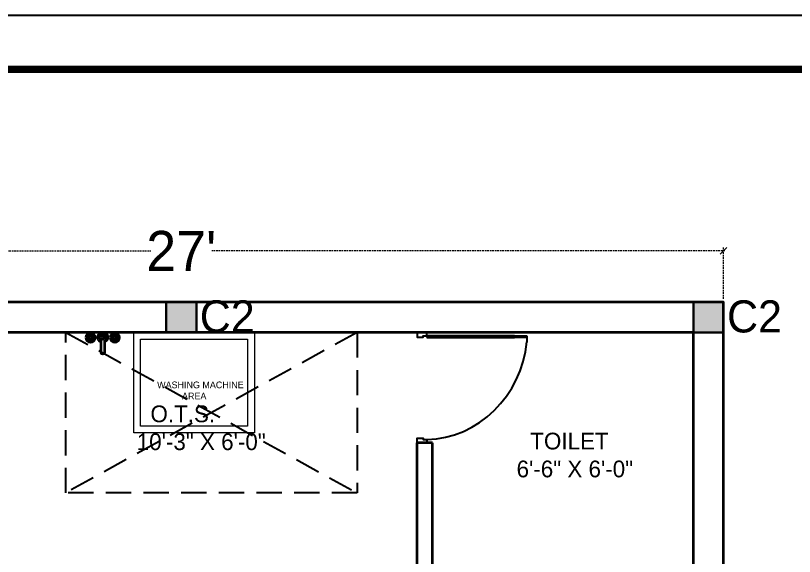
# Model space of a CAD drawing. Header units: millimetres. Extents: x -6808 to 215771, y -89660 to -16303.
# Drawn here: x 94707.2 to 94939.8, y -51157.3 to -50995.6 of the extents above; entities that cross this region are included whole.
import ezdxf

# ---------------------------------------------------------------- set-up
doc = ezdxf.new("R2010")
doc.units = ezdxf.units.MM
doc.header["$PDMODE"] = 35
doc.linetypes.add('ACAD_ISO10W100', pattern=[18, 12, -3, 0, -3])
doc.linetypes.add('DASHED', pattern=[0.75, 0.5, -0.25])
doc.layers.get('0').update_dxf_attribs({"color": 8})
doc.layers.add('AR.furniture', color=7, linetype='Continuous', lineweight=35, true_color=0x009e9e)
doc.layers.add('furniture layout', color=7, linetype='Continuous', lineweight=25, true_color=0x006161)
for name, color, linetype, lineweight in [('col.center', 5, 'ACAD_ISO10W100', 15), ('column', 5, 'Continuous', 30), ('dim2', 6, 'Continuous', 20), ('Projection', 190, 'DASHED', 25), ('text', 7, 'Continuous', 25), ('wall', 7, 'Continuous', 35)]:
    doc.layers.add(name, color=color, linetype=linetype, lineweight=lineweight)
doc.layers.add('FORMAT', color=7, linetype='Continuous')
doc.layers.add('NET 01', color=8, linetype='Continuous')
doc.styles.add('SAJ', font='eurr____.ttf')
doc.dimstyles.new('SAJ', dxfattribs={"dimtxt": 5, "dimasz": 2, "dimexe": 1, "dimexo": 1, "dimgap": 0.09375, "dimtad": 0, "dimdec": 1, "dimzin": 0, "dimdsep": 46, "dimlunit": 4, "dimtxsty": 'SAJ', "dimblk": 'OBLIQUE', "dimcen": 0.125, "dimdle": 0.375, "dimadec": 0, "dimazin": 0, "dimtfac": 1, "dimtdec": 1, "dimtofl": 0, "dimtmove": 0, "dimatfit": 3, "dimldrblk": 'OBLIQUE', "dimfxl": 1, "dimtolj": 1, "dimtzin": 0, "dimlwd": 5, "dimlwe": 5, "dimarcsym": 1})

# ---------------------------------------------------------------- blocks, each defined once
blk = doc.blocks.new('QEWFWE')
at = {"layer": 'NET 01'}
for p, q in [((238503.45, 15011.85), (238503.45, 15015.77)), ((238503.45, 15015.77), (238505.41, 15015.77)), ((238503.98, 15015.77), (238503.98, 15011.85)), ((238503.98, 15011.85), (238503.45, 15011.85)), ((238503.45, 15011.85), (238503.45, 14988.32)), ((238503.98, 14988.32), (238503.98, 15011.85)), ((238503.45, 14988.32), (238503.45, 14984.4)), ((238503.98, 14988.32), (238503.45, 14988.32)), ((238503.98, 14984.4), (238503.98, 14988.32)), ((238503.45, 14984.4), (238503.98, 14984.4))]:
    blk.add_line(p, q, dxfattribs=at)
for points in [[(238503.45, 14984.4), (238502.4, 14984.4), (238502.4, 14981.4), (238503.9, 14981.4), (238503.9, 14982.9), (238503.9, 14983.2), (238503.45, 14983.2)], [(238536.02, 14984.4), (238537.07, 14984.4), (238537.07, 14981.4), (238535.57, 14981.4), (238535.57, 14982.9), (238535.57, 14983.2), (238536.02, 14983.2)]]:
    blk.add_lwpolyline(points, close=True, dxfattribs=at)
blk.add_ellipse((238504.18, 14985.62), major_axis=(-29.27, 13.54), ratio=0.925766, start_param=-2.718612, end_param=-1.204625, dxfattribs=at)
blk = doc.blocks.new('_Oblique')
at = {"color": 0, "linetype": 'ByBlock', "lineweight": -2}
blk.add_line((-0.5, -0.5), (0.5, 0.5), dxfattribs=at)
blk = doc.blocks.new('*D1620')
at = {"layer": 'Defpoints', "color": 0, "transparency": 16777216}
for p in [(94594.69, -51066.02), (94594.69, -51081.37), (94918.69, -51081.37)]:
    blk.add_point(p, dxfattribs=at)
at = {"layer": 'dim2', "color": 0, "linetype": 'DASHED', "lineweight": 5, "transparency": 16777216}
for p, q in [((94594.32, -51066.02), (94747.59, -51066.02)), ((94594.69, -51080.37), (94594.69, -51065.02)), ((94919.07, -51066.02), (94765.79, -51066.02)), ((94918.69, -51080.37), (94918.69, -51065.02))]:
    blk.add_line(p, q, dxfattribs=at)
at = {"layer": 'dim2', "color": 0, "lineweight": 5, "transparency": 16777216, "xscale": 2, "yscale": 2, "zscale": 2, "rotation": 180}
blk.add_blockref('_Oblique', (94594.69, -51066.02), dxfattribs=at)
at = {"layer": 'dim2', "color": 0, "lineweight": 5, "transparency": 16777216, "xscale": 2, "yscale": 2, "zscale": 2}
blk.add_blockref('_Oblique', (94918.69, -51066.02), dxfattribs=at)
at = {"layer": 'dim2', "color": 0, "transparency": 16777216, "insert": (94756.69, -51066.02), "char_height": 12, "attachment_point": 5, "style": 'SAJ'}
blk.add_mtext("\\A1;27'", dxfattribs=at)
blk = doc.blocks.new('CVGDRF')
at = {"layer": 'AR.furniture'}
for p, q in [((91951.07, -21891.25), (91951.07, -21894.89)), ((91952.07, -21894.89), (91952.07, -21891.25)), ((91947.46, -21895.63), (91947.2, -21895.63)), ((91947.47, -21895.88), (91947.2, -21895.88)), ((91947.82, -21895.27), (91947.82, -21895)), ((91947.82, -21896.23), (91947.82, -21896.5)), ((91948.07, -21895.27), (91948.07, -21895)), ((91948.07, -21896.23), (91948.07, -21896.5)), ((91948.43, -21895.63), (91948.7, -21895.63)), ((91948.43, -21895.88), (91948.7, -21895.88)), ((91954.71, -21895.63), (91954.45, -21895.63)), ((91954.72, -21895.88), (91954.45, -21895.88)), ((91955.07, -21895.27), (91955.07, -21895)), ((91955.07, -21896.23), (91955.07, -21896.5)), ((91955.32, -21895.27), (91955.32, -21895)), ((91955.32, -21896.23), (91955.32, -21896.5)), ((91955.68, -21895.63), (91955.95, -21895.63)), ((91955.68, -21895.88), (91955.95, -21895.88))]:
    blk.add_line(p, q, dxfattribs=at)
for centre, radius in [((91947.95, -21895.75), 1.38), ((91947.95, -21894.75), 0.28), ((91955.2, -21895.75), 1.38), ((91955.2, -21894.75), 0.28), ((91946.95, -21895.75), 0.28), ((91947.95, -21895.75), 0.5), ((91947.95, -21896.75), 0.28), ((91948.95, -21895.75), 0.28), ((91951.57, -21895.75), 0.5), ((91954.2, -21895.75), 0.28), ((91955.2, -21895.75), 0.5), ((91955.2, -21896.75), 0.28), ((91956.2, -21895.75), 0.28)]:
    blk.add_circle(centre, radius, dxfattribs=at)
for centre, radius, start, end in [((91951.57, -21891.25), 0.5, 0, 180), ((91947.95, -21895.75), 1, 105.2407, 164.2093), ((91947.95, -21895.75), 1, 16.4413, 74.0789), ((91951.57, -21895.75), 1.5, 109.6514, 70.3603), ((91955.2, -21895.75), 1, 106.12, 164.0884), ((91955.2, -21895.75), 1, 16.2342, 73.9047), ((91947.95, -21895.75), 1, 196.2342, 253.9047), ((91947.95, -21895.75), 1, 286.12, 344.0884), ((91951.57, -21895.75), 1, 120.3431, 59.7554), ((91955.2, -21895.75), 1, 196.4413, 254.0789), ((91955.2, -21895.75), 1, 285.2407, 344.2093)]:
    blk.add_arc(centre, radius, start, end, dxfattribs=at)
blk = doc.blocks.new('A$C32B276F4')
at = {"layer": 'column'}
blk.add_hatch(color=256, dxfattribs=at).paths.add_polyline_path([(9, 0), (9, 9), (0, 9), (0, 0)])
for p, q in [((0, 0), (0, 9)), ((0, 9), (9, 9)), ((9, 9), (9, 0)), ((9, 0), (0, 0))]:
    blk.add_line(p, q, dxfattribs=at)
at = {"layer": 'col.center', "linetype": 'ByBlock', "insert": (10.02, 9.59), "char_height": 9.6, "width": 293.6941, "attachment_point": 1, "style": 'SAJ'}
blk.add_mtext('\\A1;{\\fCentury Gothic|b0|i0|c0|p34;C2}', dxfattribs=at)

msp = doc.modelspace()

# ---------------------------------------------------------------- linework, layer by layer
at = {"layer": 'FORMAT', "color": 0}
msp.add_lwpolyline([(94380, -50995.634), (94380, -52080.284), (95143.838, -52080.284), (95143.838, -50995.634)], close=True, dxfattribs=at)
msp.add_lwpolyline([(94380, -50995.634), (94380, -52080.284), (95143.838, -52080.284), (95143.838, -50995.634)], close=True, dxfattribs=at)
at = {"layer": 'FORMAT', "color": 0, "const_width": 2.24}
msp.add_lwpolyline([(94396.077, -51011.711), (94396.077, -52064.207), (95127.761, -52064.207), (95127.761, -51011.711)], close=True, dxfattribs=at)
msp.add_lwpolyline([(94396.077, -51011.711), (94396.077, -52064.207), (95127.761, -52064.207), (95127.761, -51011.711)], close=True, dxfattribs=at)
at = {"layer": 'furniture layout', "linetype": 'ByBlock', "lineweight": 13}
for points in [[(94742.519, -51090.366), (94778.519, -51090.366), (94778.519, -51120.366), (94742.519, -51120.366)], [(94742.519, -51090.366), (94778.519, -51090.366), (94778.519, -51120.366), (94742.519, -51120.366)], [(94744.519, -51092.366), (94776.519, -51092.366), (94776.519, -51118.366), (94744.519, -51118.366)]]:
    msp.add_lwpolyline(points, close=True, dxfattribs=at)
at = {"layer": 'Projection', "ltscale": 15}
for p, q in [((94722.193, -51090.366), (94809.193, -51138.366)), ((94809.193, -51090.366), (94722.193, -51138.366))]:
    msp.add_line(p, q, dxfattribs=at)
msp.add_lwpolyline([(94722.193, -51090.366), (94809.193, -51090.366), (94809.193, -51138.366), (94722.193, -51138.366)], close=True, dxfattribs=at)
at = {"layer": 'wall'}
for p, q in [((94909.693, -51090.366), (94603.693, -51090.366)), ((94909.693, -51792.366), (94909.693, -51090.366))]:
    msp.add_line(p, q, dxfattribs=at)
at = {"layer": 'wall', "color": 1}
for p, q in [((94831.693, -51123.366), (94827.193, -51123.366)), ((94827.193, -51162.366), (94827.193, -51123.366)), ((94831.693, -51162.366), (94831.693, -51123.366))]:
    msp.add_line(p, q, dxfattribs=at)
at = {"layer": 'wall'}
msp.add_lwpolyline([(94906.693, -51801.366), (94918.693, -51801.366), (94918.693, -51081.366), (94594.693, -51081.366), (94594.693, -51801.366), (94612.693, -51801.366)], dxfattribs=at)

# ---------------------------------------------------------------- block references
at = {"layer": 'AR.furniture', "xscale": -1, "rotation": 180}
msp.add_blockref('CVGDRF', (2781.65, -72987.617), dxfattribs=at)
at = {"layer": 'column'}
for p in [(94752.193, -51090.366), (94909.693, -51090.366)]:
    msp.add_blockref('A$C32B276F4', p, dxfattribs=at)
at = {"layer": 'wall', "color": 1, "xscale": 0.9518673649145052, "yscale": 0.9518673649145052, "zscale": 0.9518673649145052, "rotation": 270}
msp.add_blockref('QEWFWE', (80566.891, 175932.283), dxfattribs=at)

# ---------------------------------------------------------------- texts
at = {"layer": 'text', "ltscale": 2, "width": 244.74508, "attachment_point": 1, "style": 'SAJ'}
for s, insert, char_height in [('\\A1;{\\fCentury Gothic|b0|i0|c0|p34;  WASHING MACHINE\\P            AREA}', (94747.992, -51105.049), 2), ('\\A1;{\\fCentury Gothic|b0|i0|c0|p34; \\H0.83333x; O.T.S.\\P10\'-3" X 6\'-0"}', (94743.394, -51112.211), 6), ('\\A1;{\\fCentury Gothic|b0|i0|c0|p34; \\H0.83333x; TOILET\\P6\'-6" X 6\'-0"}', (94856.854, -51120.352), 6)]:
    msp.add_mtext(s, dxfattribs=dict(at, insert=insert, char_height=char_height))

# ---------------------------------------------------------------- dimensions: what is measured, and where the dimension line sits
at = {"layer": 'dim2'}
dim = msp.add_aligned_dim(p1=(94918.693, -51081.366), p2=(94594.693, -51081.366), distance=-15.347, dimstyle='SAJ', override={"dimtxt": 12}, dxfattribs=at)
dim.commit()
dim.dimension.update_dxf_attribs({"geometry": '*D1620', "text_midpoint": (94756.693, -51066.019)})

doc.saveas('drawing.dxf')
